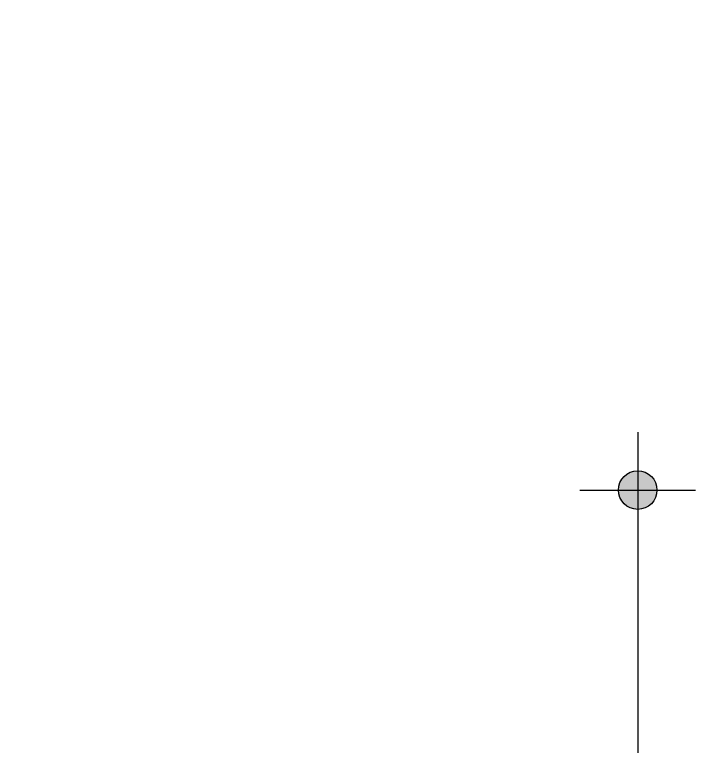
# Model space of a CAD drawing. Header units: inches. Extents: x -4597 to 93300, y -11124 to 5932.
# Drawn here: x 135.87 to 153.74, y -9339.33 to -9320.37 of the extents above; entities that cross this region are included whole.
import ezdxf

# ---------------------------------------------------------------- set-up
doc = ezdxf.new("R2010")
doc.units = ezdxf.units.IN
doc.header["$LTSCALE"] = 0.5
doc.header["$MEASUREMENT"] = 0
doc.header["$PDMODE"] = 66
doc.layers.add('hatch', color=9, linetype='Continuous', lineweight=0)
doc.layers.add('Toilet', color=7, linetype='Continuous', lineweight=25)
doc.styles.get("Standard").update_dxf_attribs({"font": 'arial.ttf'})
doc.dimstyles.new('S8', dxfattribs={"dimtxt": 5, "dimasz": 1, "dimexe": 6, "dimexo": 18, "dimgap": 1.9375, "dimtad": 1, "dimdec": 0, "dimzin": 3, "dimdsep": 46, "dimlunit": 4, "dimtxsty": 'Standard', "dimblk": 'dot 2', "dimcen": 12, "dimse1": 1, "dimse2": 1, "dimclrd": 1, "dimclre": 1, "dimclrt": 256, "dimadec": 0, "dimazin": 0, "dimtfac": 0.75, "dimtdec": 0, "dimtix": 1, "dimtmove": 1, "dimatfit": 3, "dimldrblk": 'DOT', "dimfxl": 1, "dimtolj": 1, "dimtzin": 0, "dimlwd": 9, "dimlwe": 9, "dimarcsym": 0})

# ---------------------------------------------------------------- blocks, each defined once
blk = doc.blocks.new('dot1')
at = {"layer": 'hatch'}
h = blk.add_hatch(color=256, dxfattribs=at)
edge = h.paths.add_edge_path()
edge.add_arc((0, 0), 1, 0, 360)
for p, q in [((0, 3), (0, -3)), ((3, 0), (-3, 0))]:
    blk.add_line(p, q, dxfattribs=at)
blk.add_circle((0, 0), 1, dxfattribs=at)
blk = doc.blocks.new('dot 2')
at = {"layer": 'hatch', "xscale": 0.5, "yscale": 0.5, "zscale": 0.5}
blk.add_blockref('dot1', (0, 0), dxfattribs=at)
blk = doc.blocks.new('*D496')
at = {"layer": 'Defpoints', "color": 0, "transparency": 16777216}
for p in [(133.862, -9320.161), (133.862, -9332.709), (161.061, -9338.709)]:
    blk.add_point(p, dxfattribs=at)
at = {"layer": 'Toilet', "color": 1, "lineweight": 9, "transparency": 16777216}
blk.add_line((160.061, -9320.161), (134.862, -9320.161), dxfattribs=at)
at = {"layer": 'Toilet', "color": 1, "lineweight": 9, "transparency": 16777216, "rotation": 180}
blk.add_blockref('dot 2', (133.862, -9320.161), dxfattribs=at)
at = {"layer": 'Toilet', "color": 1, "lineweight": 9, "transparency": 16777216}
blk.add_blockref('dot 2', (161.061, -9320.161), dxfattribs=at)
at = {"layer": 'Toilet', "transparency": 16777216, "insert": (147.462, -9315.669), "char_height": 5, "attachment_point": 5}
blk.add_mtext('\\A1;2\'-3"', dxfattribs=at)
blk = doc.blocks.new('_Dot')
at = {"color": 0, "linetype": 'ByBlock', "lineweight": -2}
blk.add_line((-0.5, 0), (-1, 0), dxfattribs=at)
at = {"color": 0, "linetype": 'ByBlock', "const_width": 0.5}
blk.add_lwpolyline([(-0.25, 0, 1), (0.25, 0, 1)], format="xyb", close=True, dxfattribs=at)
blk = doc.blocks.new('*D519')
at = {"layer": 'Defpoints', "color": 0, "transparency": 16777216}
for p in [(133.862, -9332.709), (133.862, -9416.709), (152.039, -9416.709)]:
    blk.add_point(p, dxfattribs=at)
at = {"layer": 'Toilet', "color": 1, "lineweight": 9, "transparency": 16777216}
blk.add_line((152.039, -9333.709), (152.039, -9415.709), dxfattribs=at)
for p, rotation in [((152.039, -9332.709), 90), ((152.039, -9416.709), 270)]:
    blk.add_blockref('dot 2', p, dxfattribs=dict(at, rotation=rotation))
at = {"layer": 'Toilet', "transparency": 16777216, "insert": (147.548, -9374.709), "char_height": 5, "attachment_point": 5, "rotation": 90}
blk.add_mtext('\\A1;7\'-0"', dxfattribs=at)

msp = doc.modelspace()

# ---------------------------------------------------------------- dimensions: what is measured, and where the dimension line sits
at = {"layer": 'Toilet'}
dim = msp.add_linear_dim(base=(133.862, -9320.161), p1=(161.061, -9338.709), p2=(133.862, -9332.709), dimstyle='S8', override={"dimfxl": 2, "dimfxlon": 1, "dimarcsym": 1}, dxfattribs=at)
dim.commit()
dim.dimension.update_dxf_attribs({"geometry": '*D496', "text_midpoint": (147.462, -9315.669)})
dim = msp.add_linear_dim(base=(152.039, -9416.709), p1=(133.862, -9332.709), p2=(133.862, -9416.709), angle=90, dimstyle='S8', override={"dimfxl": 2, "dimfxlon": 1, "dimarcsym": 1}, dxfattribs=at)
dim.commit()
dim.dimension.update_dxf_attribs({"geometry": '*D519', "text_midpoint": (147.548, -9374.709)})

doc.saveas('drawing.dxf')
